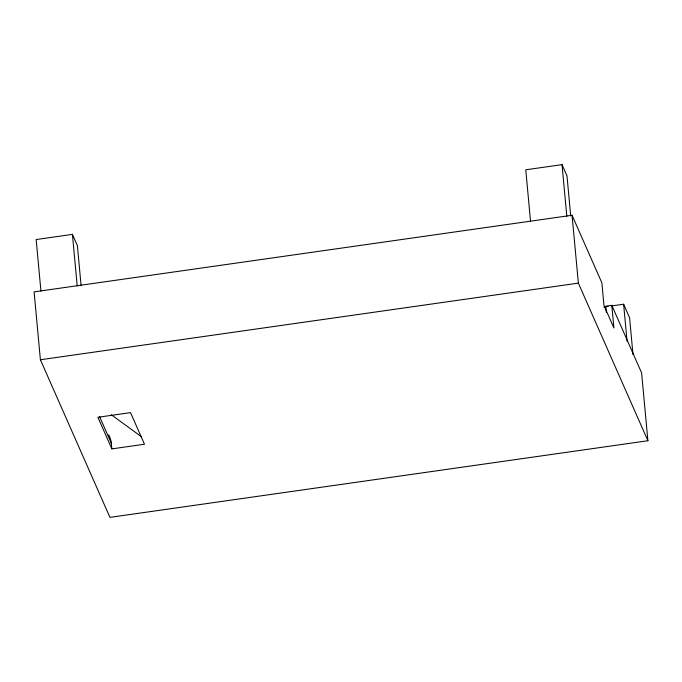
<?xml version="1.0" encoding="UTF-8"?>
<svg xmlns="http://www.w3.org/2000/svg" width="682" height="682" viewBox="0 0 682 682"><rect width="100%" height="100%" fill="white"/><g stroke="black" fill="none" stroke-linecap="round" stroke-linejoin="round"><path stroke-width="1.02" d="M81.098 285.673L77.39 245.639L72.42 234.378L36.155 239.544L40.946 291.163M570.706 215.93L566.998 175.896L562.028 164.635L525.762 169.801L530.553 221.428M611.805 305.314L613.902 327.94L603.962 305.425L601.865 282.8L572.062 215.256L34.1 291.879L40.4 359.755L109.938 517.365L647.9 440.734L641.6 372.866L611.805 305.314L605.752 306.175L606.332 312.347M40.4 359.755L578.362 283.124L647.9 440.734M603.937 307.036L608.08 306.448M611.183 306.005L623.621 304.232L629.58 317.744L632.998 354.614M111.848 448.884L144.482 444.238L130.535 412.627L97.901 417.282L111.848 448.884L111.319 443.232A24.595 22.54 -23.8 0 0 108.677 434.835M111.371 414.792L141.387 436.702M99.487 416.412L111.319 443.232M623.621 304.232L627.039 341.111M572.062 215.256L578.362 283.124M562.028 164.635L566.819 216.262M72.42 234.378L77.211 285.997"/></g></svg>
